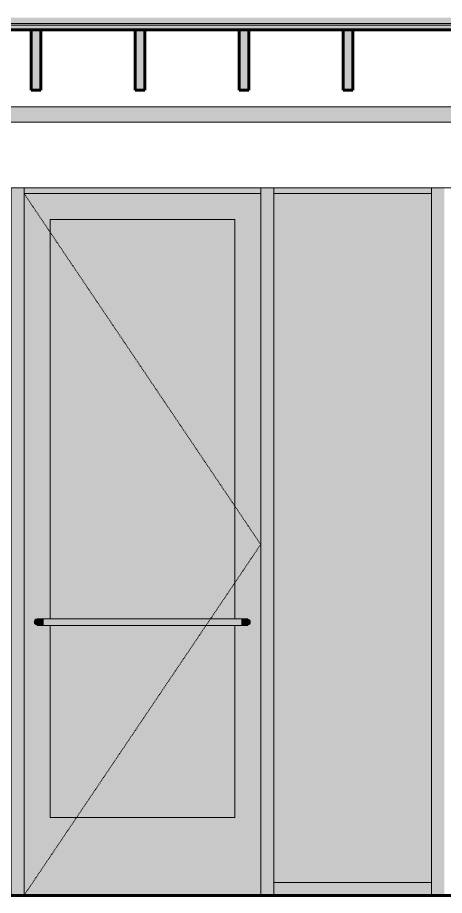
# Model space of a CAD drawing. Header units: inches. Extents: x -3510 to 1893, y -48 to 208.
# Drawn here: x 159.9 to 225.5, y 0 to 134.9 of the extents above; entities that cross this region are included whole.
import ezdxf

# ---------------------------------------------------------------- set-up
doc = ezdxf.new("R2010")
doc.units = ezdxf.units.IN
doc.header["$MEASUREMENT"] = 0
for name, pattern in [('Aligning Line 1_8_', [0.25, 0.125, -0.125]), ('Dash 1_16_', [0.125, 0.0625, -0.0625]), ('Grid Line 1_2_', [0.875, 0.5, -0.125, 0.125, -0.125])]:
    doc.linetypes.add(name, pattern=pattern)
for name, color, linetype, lineweight in [('0-4', 10, 'Continuous', 5), ('A-DOOR', 31, 'Continuous', 18), ('A-DOOR-2', 31, 'Continuous', 9), ('A-DOOR-3', 31, 'Dash 1_16_', 9), ('A-DOOR-FRAM', 31, 'Continuous', 9), ('A-DOOR-FRAM-2', 31, 'Continuous', 18), ('A-DOOR-GLAZ-1', 31, 'Continuous', 18), ('A-FLOR-3', 8, 'Continuous', 5), ('A-FLOR-4', 7, 'Continuous', 18), ('A-FLOR-5', 90, 'Continuous', 60), ('A-FLOR-8', 21, 'Continuous', 18), ('A-FLOR-LEVL-1', 51, 'Grid Line 1_2_', 9), ('A-FLOR-MCUT-1', 7, 'Continuous', 18), ('A-FLOR-PATT-2', 253, 'Continuous', 9), ('A-GLAZ-CURT', 52, 'Continuous', 9), ('A-GLAZ-CWMG', 51, 'Continuous', 9), ('G-ANNO-SYMB', 111, 'Aligning Line 1_8_', 9), ('G-ANNO-SYMB-1', 147, 'Aligning Line 1_8_', 9), ('P-PIPE', 3, 'Continuous', 9), ('P-PIPE-1', 3, 'Continuous', 5), ('S-BEAM', 12, 'Continuous', 9), ('S-BEAM-1', 12, 'Continuous', 60)]:
    doc.layers.add(name, color=color, linetype=linetype, lineweight=lineweight)

# ---------------------------------------------------------------- blocks, each defined once
blk = doc.blocks.new('CTR - 2nd Phase_rvt-3-Elevation 8 - a')
at = {"layer": 'A-FLOR-LEVL-1'}
blk.add_line((10303.21, 0), (11582.99, 0), dxfattribs=at)
blk = doc.blocks.new('CTR - 1st Phase - Unit Layouts_rvt-3-Elevation 8 - a')
at = {"layer": 'A-FLOR-LEVL-1'}
blk.add_line((10303.21, 0), (11582.99, 0), dxfattribs=at)
blk = doc.blocks.new('CTR  - Topography_rvt-3-Elevation 8 - a')
at = {"layer": 'A-FLOR-LEVL-1'}
blk.add_line((10303.21, 0), (11582.99, 0), dxfattribs=at)
at = {"layer": 'G-ANNO-SYMB-1'}
blk.add_line((10351.58, 0), (11534.65, 0), dxfattribs=at)
blk = doc.blocks.new('CTR - 1st Phase - Shell_rvt-3-Elevation 8 - a')
at = {"layer": 'A-FLOR-3'}
blk.add_hatch(color=256, dxfattribs=at).paths.add_polyline_path([(11516.16, 133.75), (11534.65, 133.75), (11534.65, 134), (10351.58, 134), (10351.58, 133.75), (11513.02, 133.75)], flags=0)
at = {"layer": 'A-FLOR-8'}
blk.add_hatch(color=256, dxfattribs=at).paths.add_polyline_path([(11516.16, 133), (11534.65, 133), (11534.65, 133.75), (10351.58, 133.75), (10351.58, 133), (11514.68, 133)], flags=0)
at = {"layer": 'A-FLOR-PATT-2'}
h = blk.add_hatch(dxfattribs=at)
h.set_pattern_fill('FP_8', color=256, style=0, pattern_type=2)
h.set_pattern_definition([(0, (11124.459, 0), (15.36, 3.84), [0.634, -10.886, 0.634, -10.886, -61.44]), (0, (11124.459, 0), (15.36, 3.84), [-23.04, 0.634, -22.406, 0.634, -10.886, -26.88]), (0, (11124.459, 0), (15.36, 3.84), [-57.6, 0.634, -7.046, 0.634, -18.566]), (120, (11130.219, 1.92), (-11.005538, 11.38215), [0.634, -10.886, 0.634, -10.886, -61.44]), (120, (11130.219, 1.92), (-11.005538, 11.38215), [-23.04, 0.634, -22.406, 0.634, -10.886, -26.88]), (120, (11130.219, 1.92), (-11.005538, 11.38215), [-57.6, 0.634, -7.046, 0.634, -18.566]), (240, (11132.139, 9.6), (-4.354462, -15.22215), [0.634, -10.886, 0.634, -10.886, -61.44]), (240, (11132.139, 9.6), (-4.354462, -15.22215), [-23.04, 0.634, -22.406, 0.634, -10.886, -26.88]), (240, (11132.139, 9.6), (-4.354462, -15.22215), [-57.6, 0.634, -7.046, 0.634, -18.566])])
h.paths.add_polyline_path([(11534.65, 134), (11534.65, 134.91), (10351.58, 134.91), (10351.58, 134), (11516.16, 134)], flags=0)
at = {"layer": 'A-FLOR-4'}
blk.add_line((11426.99, 108.75), (11244.39, 108.75), dxfattribs=at)
at = {"layer": 'A-FLOR-5'}
for p, q in [((10351.58, 133), (11534.65, 133)), ((11534.65, 0), (10351.58, 0))]:
    blk.add_line(p, q, dxfattribs=at)
at = {"layer": 'A-FLOR-LEVL-1'}
blk.add_line((10303.21, 0), (11582.99, 0), dxfattribs=at)
at = {"layer": 'A-FLOR-MCUT-1'}
for p, q in [((11534.65, 134), (10351.58, 134)), ((11534.65, 133.75), (10351.58, 133.75))]:
    blk.add_line(p, q, dxfattribs=at)
at = {"layer": 'G-ANNO-SYMB-1'}
blk.add_line((10351.58, 0), (11534.65, 0), dxfattribs=at)
blk = doc.blocks.new('CTR - 1st Phase -Stairs _ Elevators_rvt-3-Elevation 8 - a')
at = {"layer": 'A-FLOR-LEVL-1'}
blk.add_line((10303.21, 0), (11582.99, 0), dxfattribs=at)
blk = doc.blocks.new('Rectangular Mullion - 2_ x 4_ rectangular-2088884-Elevation 8 - a')
at = {"layer": 'A-GLAZ-CWMG'}
blk.add_hatch(color=256, dxfattribs=at).paths.add_polyline_path([(11420.61, 107.88), (11420.61, 108.75), (11396.36, 108.75), (11396.36, 107.88), (11405.25, 107.88)], flags=0)
for p, q in [((11396.36, 107.88), (11396.36, 108.75)), ((11420.61, 108.75), (11420.61, 107.88)), ((11396.36, 107.88), (11420.61, 107.88))]:
    blk.add_line(p, q, dxfattribs=at)
blk = doc.blocks.new('Rectangular Mullion - 2_ x 4_ rectangular-2030642-Elevation 8 - a')
at = {"layer": 'A-GLAZ-CWMG'}
blk.add_hatch(color=256, dxfattribs=at).paths.add_polyline_path([(11422.61, 0), (11422.61, 108.75), (11420.61, 108.75), (11420.61, 0)], flags=0)
blk.add_line((11420.61, 108.75), (11420.61, 0), dxfattribs=at)
blk = doc.blocks.new('Storefront_Entry_Door-_Single_7051 - Store Front Single Door-2030651-Elevation 8 - a')
at = {"layer": 'A-DOOR'}
for points in [[(11359.46, 42), (11360.96, 42), (11360.96, 42.5), (11360.33, 42.5), (11359.86, 42.48), (11359.73, 42.43), (11359.55, 42.28), (11359.5, 42.19), (11359.48, 42.13)], [(11359.96, 41.5), (11360.15, 41.5), (11360.89, 41.52), (11360.96, 41.52), (11360.96, 42), (11359.46, 42), (11359.5, 41.81), (11359.56, 41.71), (11359.64, 41.62), (11359.77, 41.54), (11359.91, 41.51), (11359.94, 41.5)], [(11360.96, 42), (11391.36, 42), (11391.36, 42.5), (11360.96, 42.48), (11360.96, 42.13)], [(11361.35, 41.5), (11391.36, 41.52), (11391.36, 42), (11360.96, 42), (11360.96, 41.5)], [(11392.59, 42), (11392.86, 42), (11392.82, 42.19), (11392.76, 42.29), (11392.66, 42.4), (11392.59, 42.44), (11392.43, 42.49), (11392.29, 42.49), (11392.19, 42.49), (11391.65, 42.49), (11391.36, 42.48), (11391.36, 42), (11392.54, 42)], [(11392.36, 41.5), (11392.54, 41.54), (11392.66, 41.6), (11392.76, 41.71), (11392.82, 41.81), (11392.84, 41.87), (11392.84, 42), (11391.36, 42), (11391.36, 41.5), (11391.59, 41.51), (11392.34, 41.5)]]:
    blk.add_hatch(color=256, dxfattribs=at).paths.add_polyline_path(points, flags=0)
at = {"layer": 'A-DOOR-FRAM-2'}
h = blk.add_hatch(color=256, dxfattribs=at)
h.paths.add_polyline_path([(11386.76, 0), (11394.36, 0), (11394.36, 107.88), (11357.96, 107.88), (11357.96, 0), (11368.28, 0)], flags=0)
h.paths.add_polyline_path([(11368.28, 12), (11361.96, 12), (11361.96, 41.5), (11360.62, 41.52), (11360.31, 41.51), (11360.11, 41.51), (11360.03, 41.51), (11359.9, 41.51), (11359.75, 41.55), (11359.69, 41.58), (11359.56, 41.71), (11359.5, 41.81), (11359.48, 41.87), (11359.46, 42), (11359.5, 42.19), (11359.58, 42.31), (11359.61, 42.35), (11359.75, 42.44), (11359.79, 42.46), (11359.96, 42.49), (11360.51, 42.5), (11360.96, 42.5), (11361.96, 42.5), (11361.96, 103.88), (11390.36, 103.88), (11390.36, 42.5), (11392.49, 42.48), (11392.63, 42.41), (11392.76, 42.29), (11392.82, 42.19), (11392.84, 42.13), (11392.86, 42), (11392.82, 41.81), (11392.76, 41.71), (11392.71, 41.65), (11392.54, 41.54), (11392.43, 41.51), (11392.28, 41.51), (11392.19, 41.51), (11391.65, 41.51), (11391.36, 41.5), (11390.36, 41.5), (11390.36, 12), (11386.76, 12)], flags=0)
at = {"layer": 'A-DOOR-GLAZ-1'}
h = blk.add_hatch(color=256, dxfattribs=at)
h.paths.add_polyline_path([(11361.96, 12), (11390.36, 12), (11390.36, 41.5), (11361.96, 41.5), (11361.96, 16.83)], flags=0)
h.paths.add_polyline_path([(11390.36, 42.5), (11390.36, 103.88), (11361.96, 103.88), (11361.96, 42.5), (11386.76, 42.5)], flags=0)
at = {"layer": 'A-DOOR-2'}
for p, q in [((11391.36, 42.5), (11360.96, 42.5)), ((11360.96, 41.5), (11391.36, 41.5))]:
    blk.add_line(p, q, dxfattribs=at)
at = {"layer": 'A-DOOR-2', "flags": 128}
for points in [[(11360.96, 42.5), (11360.42, 42.5), (11360.05, 42.5), (11359.96, 42.5)], [(11392.36, 42.5), (11392.2, 42.5), (11391.78, 42.5), (11391.36, 42.5)], [(11359.96, 41.5), (11360.12, 41.5), (11360.54, 41.5), (11360.96, 41.5)], [(11391.36, 41.5), (11391.9, 41.5), (11392.27, 41.5), (11392.36, 41.5)]]:
    blk.add_lwpolyline(points, dxfattribs=at)
at = {"layer": 'A-DOOR-2'}
blk.add_arc((11359.96, 42), 0.5, 86.1684, 135, dxfattribs=at)
at = {"layer": 'A-DOOR-3'}
for p, q in [((11394.36, 53.94), (11357.96, 107.88)), ((11357.96, 0), (11394.36, 53.94))]:
    blk.add_line(p, q, dxfattribs=at)
at = {"layer": 'A-DOOR-FRAM'}
for p, q in [((11361.96, 42.5), (11361.96, 103.88)), ((11361.96, 103.88), (11390.36, 103.88)), ((11390.36, 103.88), (11390.36, 42.5)), ((11361.96, 12), (11361.96, 41.5)), ((11390.36, 41.5), (11390.36, 12)), ((11390.36, 12), (11361.96, 12))]:
    blk.add_line(p, q, dxfattribs=at)
blk = doc.blocks.new('Rectangular Mullion - 2_ x 4_ rectangular-2030640-Elevation 8 - a')
at = {"layer": 'A-GLAZ-CWMG'}
blk.add_hatch(color=256, dxfattribs=at).paths.add_polyline_path([(11355.96, 0), (11357.96, 0), (11357.96, 108.75), (11355.96, 108.75), (11355.96, 12)], flags=0)
for p, q in [((11355.96, 108.75), (11355.96, 0)), ((11357.96, 0), (11357.96, 108.75))]:
    blk.add_line(p, q, dxfattribs=at)
blk = doc.blocks.new('System Panel - Glazed-2088886-Elevation 8 - a')
at = {"layer": 'A-GLAZ-CURT'}
blk.add_hatch(color=256, dxfattribs=at).paths.add_polyline_path([(11420.61, 2), (11420.61, 107.88), (11396.36, 107.88), (11396.36, 2)], flags=0)
blk = doc.blocks.new('Rectangular Mullion - 2_ x 4_ rectangular-1978849-Elevation 8 - a')
at = {"layer": 'A-GLAZ-CWMG'}
blk.add_hatch(color=256, dxfattribs=at).paths.add_polyline_path([(11386.76, 107.88), (11394.36, 107.88), (11394.36, 108.75), (11357.96, 108.75), (11357.96, 107.88), (11368.28, 107.88)], flags=0)
for p, q in [((11357.96, 107.88), (11357.96, 108.75)), ((11394.36, 108.75), (11394.36, 107.88)), ((11357.96, 107.88), (11394.36, 107.88))]:
    blk.add_line(p, q, dxfattribs=at)
blk = doc.blocks.new('Rectangular Mullion - 2_ x 4_ rectangular-2088885-Elevation 8 - a')
at = {"layer": 'A-GLAZ-CWMG'}
blk.add_hatch(color=256, dxfattribs=at).paths.add_polyline_path([(11399.98, 0), (11420.61, 0), (11420.61, 2), (11396.36, 2), (11396.36, 0)], flags=0)
for p, q in [((11396.36, 0), (11396.36, 2)), ((11420.61, 2), (11396.36, 2)), ((11420.61, 2), (11420.61, 0))]:
    blk.add_line(p, q, dxfattribs=at)
blk = doc.blocks.new('Rectangular Mullion - 2_ x 4_ rectangular-2030648-Elevation 8 - a')
at = {"layer": 'A-GLAZ-CWMG'}
blk.add_hatch(color=256, dxfattribs=at).paths.add_polyline_path([(11396.36, 0), (11396.36, 108.75), (11394.36, 108.75), (11394.36, 0)], flags=0)
for p, q in [((11394.36, 108.75), (11394.36, 0)), ((11396.36, 0), (11396.36, 108.75))]:
    blk.add_line(p, q, dxfattribs=at)
blk = doc.blocks.new('Dimension Lumber - 2x10-2056819-Elevation 8 - a')
at = {"layer": 'S-BEAM'}
blk.add_hatch(color=256, dxfattribs=at).paths.add_polyline_path([(11520.54, 123.75), (11520.54, 133), (11519.04, 133), (11519.04, 123.75)], flags=0)
at = {"layer": 'S-BEAM-1'}
for p, q in [((11520.54, 133), (11519.04, 133)), ((11519.04, 133), (11519.04, 123.75)), ((11520.54, 123.75), (11520.54, 133)), ((11519.04, 123.75), (11520.54, 123.75))]:
    blk.add_line(p, q, dxfattribs=at)

msp = doc.modelspace()

# ---------------------------------------------------------------- hatches: boundary and pattern name
at = {"layer": 'P-PIPE-1'}
for points in [[(-796.72, 120), (303.65, 120), (303.65, 121.19), (-796.72, 121.19), (-796.72, 120.15)], [(-796.72, 118.81), (303.65, 118.81), (303.65, 120), (-796.72, 120), (-796.72, 118.84)]]:
    msp.add_hatch(color=256, dxfattribs=at).paths.add_polyline_path(points, flags=0)

# ---------------------------------------------------------------- linework, layer by layer
at = {"layer": 'A-FLOR-LEVL-1'}
msp.add_line((-893.85, 0), (385.92, 0), dxfattribs=at)
at = {"layer": 'G-ANNO-SYMB'}
msp.add_line((-845.49, 0), (337.58, 0), dxfattribs=at)
at = {"layer": 'P-PIPE'}
for p, q in [((303.65, 121.19), (-796.72, 121.19)), ((-796.72, 118.81), (303.65, 118.81))]:
    msp.add_line(p, q, dxfattribs=at)

# ---------------------------------------------------------------- block references
at = {"layer": '0-4'}
for name in ['CTR - 1st Phase - Shell_rvt-3-Elevation 8 - a', 'CTR - 1st Phase -Stairs _ Elevators_rvt-3-Elevation 8 - a', 'CTR - 1st Phase - Unit Layouts_rvt-3-Elevation 8 - a', 'CTR - 2nd Phase_rvt-3-Elevation 8 - a', 'CTR  - Topography_rvt-3-Elevation 8 - a']:
    msp.add_blockref(name, (-11197.07, 0), dxfattribs=at)
at = {"layer": 'A-DOOR'}
msp.add_blockref('Storefront_Entry_Door-_Single_7051 - Store Front Single Door-2030651-Elevation 8 - a', (-11197.07, 0), dxfattribs=at)
at = {"layer": 'A-GLAZ-CURT'}
msp.add_blockref('System Panel - Glazed-2088886-Elevation 8 - a', (-11197.07, 0), dxfattribs=at)
at = {"layer": 'A-GLAZ-CWMG'}
for name in ['Rectangular Mullion - 2_ x 4_ rectangular-2030640-Elevation 8 - a', 'Rectangular Mullion - 2_ x 4_ rectangular-1978849-Elevation 8 - a', 'Rectangular Mullion - 2_ x 4_ rectangular-2030648-Elevation 8 - a', 'Rectangular Mullion - 2_ x 4_ rectangular-2088884-Elevation 8 - a', 'Rectangular Mullion - 2_ x 4_ rectangular-2030642-Elevation 8 - a', 'Rectangular Mullion - 2_ x 4_ rectangular-2088885-Elevation 8 - a']:
    msp.add_blockref(name, (-11197.07, 0), dxfattribs=at)
at = {"layer": 'S-BEAM'}
for p in [(-11357.07, 0), (-11341.07, 0), (-11325.07, 0), (-11309.07, 0)]:
    msp.add_blockref('Dimension Lumber - 2x10-2056819-Elevation 8 - a', p, dxfattribs=at)

doc.saveas('drawing.dxf')
